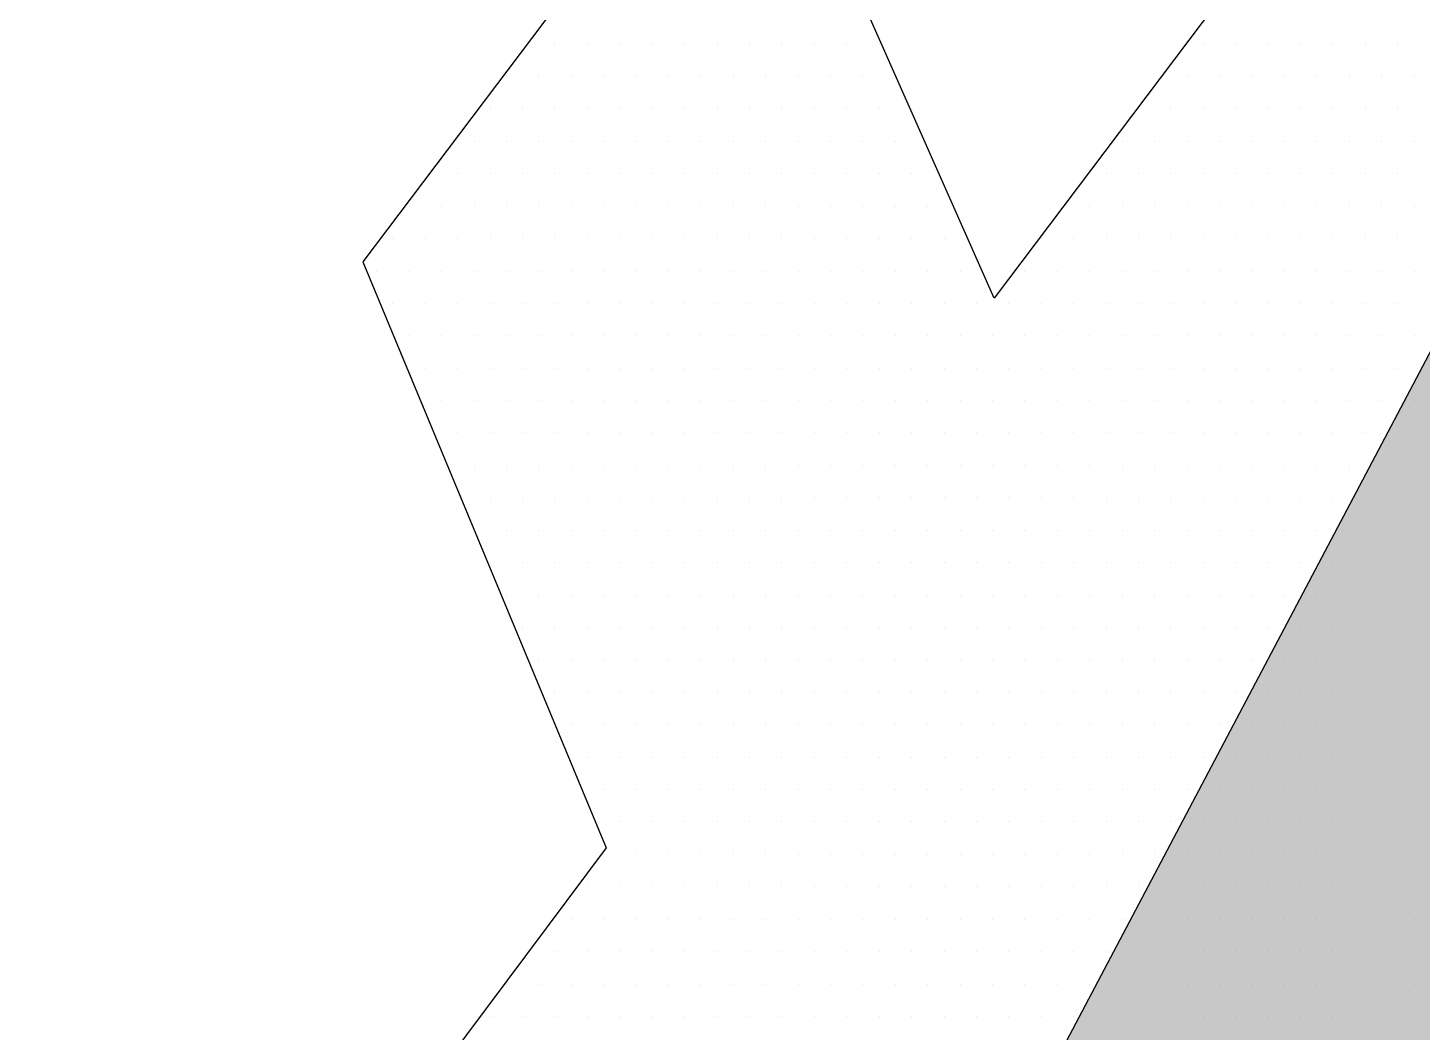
# Model space of a CAD drawing. Header units: millimetres. Extents: x -1573 to 210, y -360 to 557.
# Drawn here: x -495.469 to -493.101, y 28.296 to 30.001 of the extents above; entities that cross this region are included whole.
import ezdxf

# ---------------------------------------------------------------- set-up
doc = ezdxf.new("R2010")
doc.units = ezdxf.units.MM
doc.header["$LTSCALE"] = 2
doc.linetypes.add('CACHEX2', pattern=[0.75, 0.5, -0.25])
for name, color, linetype in [('CALQUE_7', 4, 'Continuous'), ('CARTOUCHE', 7, 'Continuous'), ('rosace', 7, 'Continuous')]:
    doc.layers.add(name, color=color, linetype=linetype)

# ---------------------------------------------------------------- blocks, each defined once
blk = doc.blocks.new('A$C715108E3')
at = {"layer": 'CALQUE_7', "color": 131}
for p, q in [((-8.035, -2.1393), (-8.035, -2.1393)), ((-7.9563, -2.1393), (-7.9563, -2.1393)), ((-7.8642, -2.1393), (-7.8642, -2.1393)), ((-7.7724, -2.1393), (-7.7724, -2.1393)), ((-7.6809, -2.1393), (-7.6809, -2.1393)), ((-7.5891, -2.1393), (-7.5891, -2.1393)), ((-7.4973, -2.1393), (-7.4973, -2.1393)), ((-7.4058, -2.1393), (-7.4058, -2.1393)), ((-7.314, -2.1393), (-7.314, -2.1393)), ((-7.2222, -2.1393), (-7.2222, -2.1393)), ((-7.1307, -2.1393), (-7.1307, -2.1393)), ((-7.0389, -2.1393), (-7.0389, -2.1393)), ((-6.1708, -2.1393), (-6.1708, -2.1393)), ((-6.1213, -2.1393), (-6.1213, -2.1393)), ((-6.0296, -2.1393), (-6.0296, -2.1393)), ((-5.9376, -2.1393), (-5.9376, -2.1393)), ((-5.8464, -2.1393), (-5.8464, -2.1393)), ((-5.7543, -2.1393), (-5.7543, -2.1393)), ((-5.6625, -2.1393), (-5.6625, -2.1393)), ((-5.571, -2.1393), (-5.571, -2.1393)), ((-8.1041, -2.2308), (-8.1041, -2.2308)), ((-8.0938, -2.2308), (-8.0938, -2.2308)), ((-8.0018, -2.2308), (-8.0018, -2.2308)), ((-7.91, -2.2308), (-7.91, -2.2308)), ((-7.8185, -2.2308), (-7.8185, -2.2308)), ((-7.7267, -2.2308), (-7.7267, -2.2308)), ((-7.635, -2.2308), (-7.635, -2.2308)), ((-7.5434, -2.2308), (-7.5434, -2.2308)), ((-7.4515, -2.2308), (-7.4515, -2.2308)), ((-7.3597, -2.2308), (-7.3597, -2.2308)), ((-7.2683, -2.2308), (-7.2683, -2.2308)), ((-7.1764, -2.2308), (-7.1764, -2.2308)), ((-7.0846, -2.2308), (-7.0846, -2.2308)), ((-6.9928, -2.2308), (-6.9928, -2.2308)), ((-6.2401, -2.2308), (-6.2401, -2.2308)), ((-6.1672, -2.2308), (-6.1672, -2.2308)), ((-6.0757, -2.2308), (-6.0757, -2.2308)), ((-5.9841, -2.2308), (-5.9841, -2.2308)), ((-5.8921, -2.2308), (-5.8921, -2.2308)), ((-5.8001, -2.2308), (-5.8001, -2.2308)), ((-5.7088, -2.2308), (-5.7088, -2.2308)), ((-5.6168, -2.2308), (-5.6168, -2.2308)), ((-5.5249, -2.2308), (-5.5249, -2.2308)), ((-8.1737, -2.3232), (-8.1737, -2.3232)), ((-8.1395, -2.3232), (-8.1395, -2.3232)), ((-8.0475, -2.3232), (-8.0475, -2.3232)), ((-7.9563, -2.3232), (-7.9563, -2.3232)), ((-7.8642, -2.3232), (-7.8642, -2.3232)), ((-7.7724, -2.3232), (-7.7724, -2.3232)), ((-7.6809, -2.3232), (-7.6809, -2.3232)), ((-7.5891, -2.3232), (-7.5891, -2.3232)), ((-7.4973, -2.3232), (-7.4973, -2.3232)), ((-7.4058, -2.3232), (-7.4058, -2.3232)), ((-7.314, -2.3232), (-7.314, -2.3232)), ((-7.2222, -2.3232), (-7.2222, -2.3232)), ((-7.1307, -2.3232), (-7.1307, -2.3232)), ((-7.0389, -2.3232), (-7.0389, -2.3232)), ((-6.3096, -2.3232), (-6.3096, -2.3232)), ((-6.305, -2.3232), (-6.305, -2.3232)), ((-6.2133, -2.3232), (-6.2133, -2.3232)), ((-6.1213, -2.3232), (-6.1213, -2.3232)), ((-6.0296, -2.3232), (-6.0296, -2.3232)), ((-5.9376, -2.3232), (-5.9376, -2.3232)), ((-5.8464, -2.3232), (-5.8464, -2.3232)), ((-5.7543, -2.3232), (-5.7543, -2.3232)), ((-5.6625, -2.3232), (-5.6625, -2.3232)), ((-5.571, -2.3232), (-5.571, -2.3232)), ((-8.2428, -2.4144), (-8.2428, -2.4144)), ((-8.1851, -2.4144), (-8.1851, -2.4144)), ((-8.0938, -2.4144), (-8.0938, -2.4144)), ((-8.0018, -2.4144), (-8.0018, -2.4144)), ((-7.91, -2.4144), (-7.91, -2.4144)), ((-7.8185, -2.4144), (-7.8185, -2.4144)), ((-7.7267, -2.4144), (-7.7267, -2.4144)), ((-7.635, -2.4144), (-7.635, -2.4144)), ((-7.5434, -2.4144), (-7.5434, -2.4144)), ((-7.4515, -2.4144), (-7.4515, -2.4144)), ((-7.3597, -2.4144), (-7.3597, -2.4144)), ((-7.2683, -2.4144), (-7.2683, -2.4144)), ((-7.1764, -2.4144), (-7.1764, -2.4144)), ((-7.0846, -2.4144), (-7.0846, -2.4144)), ((-6.9928, -2.4144), (-6.9928, -2.4144)), ((-6.3788, -2.4144), (-6.3788, -2.4144)), ((-6.3509, -2.4144), (-6.3509, -2.4144)), ((-6.2589, -2.4144), (-6.2589, -2.4144)), ((-6.1672, -2.4144), (-6.1672, -2.4144)), ((-6.0757, -2.4144), (-6.0757, -2.4144)), ((-5.9841, -2.4144), (-5.9841, -2.4144)), ((-5.8921, -2.4144), (-5.8921, -2.4144)), ((-5.8001, -2.4144), (-5.8001, -2.4144)), ((-5.7088, -2.4144), (-5.7088, -2.4144)), ((-5.6168, -2.4144), (-5.6168, -2.4144)), ((-5.5249, -2.4144), (-5.5249, -2.4144)), ((-8.3118, -2.507), (-8.3118, -2.507)), ((-8.2316, -2.507), (-8.2316, -2.507)), ((-8.1395, -2.507), (-8.1395, -2.507)), ((-8.0475, -2.507), (-8.0475, -2.507)), ((-7.9563, -2.507), (-7.9563, -2.507)), ((-7.8642, -2.507), (-7.8642, -2.507)), ((-7.7724, -2.507), (-7.7724, -2.507)), ((-7.6809, -2.507), (-7.6809, -2.507)), ((-7.5891, -2.507), (-7.5891, -2.507)), ((-7.4973, -2.507), (-7.4973, -2.507)), ((-7.4058, -2.507), (-7.4058, -2.507)), ((-7.314, -2.507), (-7.314, -2.507)), ((-7.2222, -2.507), (-7.2222, -2.507)), ((-7.1307, -2.507), (-7.1307, -2.507)), ((-7.0389, -2.507), (-7.0389, -2.507)), ((-6.947, -2.507), (-6.947, -2.507)), ((-6.4485, -2.507), (-6.4485, -2.507)), ((-6.3966, -2.507), (-6.3966, -2.507)), ((-6.305, -2.507), (-6.305, -2.507)), ((-6.2133, -2.507), (-6.2133, -2.507)), ((-6.1213, -2.507), (-6.1213, -2.507)), ((-6.0296, -2.507), (-6.0296, -2.507)), ((-5.9376, -2.507), (-5.9376, -2.507)), ((-5.8464, -2.507), (-5.8464, -2.507)), ((-5.7543, -2.507), (-5.7543, -2.507)), ((-5.6625, -2.507), (-5.6625, -2.507)), ((-5.571, -2.507), (-5.571, -2.507)), ((-8.3815, -2.5983), (-8.3815, -2.5983)), ((-8.3691, -2.5983), (-8.3691, -2.5983)), ((-8.2771, -2.5983), (-8.2771, -2.5983)), ((-8.1851, -2.5983), (-8.1851, -2.5983)), ((-8.0938, -2.5983), (-8.0938, -2.5983)), ((-8.0018, -2.5983), (-8.0018, -2.5983)), ((-7.91, -2.5983), (-7.91, -2.5983)), ((-7.8185, -2.5983), (-7.8185, -2.5983)), ((-7.7267, -2.5983), (-7.7267, -2.5983)), ((-7.635, -2.5983), (-7.635, -2.5983)), ((-7.5434, -2.5983), (-7.5434, -2.5983)), ((-7.4515, -2.5983), (-7.4515, -2.5983)), ((-7.3597, -2.5983), (-7.3597, -2.5983)), ((-7.2683, -2.5983), (-7.2683, -2.5983)), ((-7.1764, -2.5983), (-7.1764, -2.5983)), ((-7.0846, -2.5983), (-7.0846, -2.5983)), ((-6.9928, -2.5983), (-6.9928, -2.5983)), ((-6.9013, -2.5983), (-6.9013, -2.5983)), ((-6.5173, -2.5983), (-6.5173, -2.5983)), ((-6.4421, -2.5983), (-6.4421, -2.5983)), ((-6.3509, -2.5983), (-6.3509, -2.5983)), ((-6.2589, -2.5983), (-6.2589, -2.5983)), ((-6.1672, -2.5983), (-6.1672, -2.5983)), ((-6.0757, -2.5983), (-6.0757, -2.5983)), ((-5.9841, -2.5983), (-5.9841, -2.5983)), ((-5.8921, -2.5983), (-5.8921, -2.5983)), ((-5.8001, -2.5983), (-5.8001, -2.5983)), ((-5.7088, -2.5983), (-5.7088, -2.5983)), ((-5.6168, -2.5983), (-5.6168, -2.5983)), ((-5.5249, -2.5983), (-5.5249, -2.5983)), ((-8.4506, -2.6898), (-8.4506, -2.6898)), ((-8.4149, -2.6898), (-8.4149, -2.6898)), ((-8.3228, -2.6898), (-8.3228, -2.6898)), ((-8.2316, -2.6898), (-8.2316, -2.6898)), ((-8.1395, -2.6898), (-8.1395, -2.6898)), ((-8.0475, -2.6898), (-8.0475, -2.6898)), ((-7.9563, -2.6898), (-7.9563, -2.6898)), ((-7.8642, -2.6898), (-7.8642, -2.6898)), ((-7.7724, -2.6898), (-7.7724, -2.6898)), ((-7.6809, -2.6898), (-7.6809, -2.6898)), ((-7.5891, -2.6898), (-7.5891, -2.6898)), ((-7.4973, -2.6898), (-7.4973, -2.6898)), ((-7.4058, -2.6898), (-7.4058, -2.6898)), ((-7.314, -2.6898), (-7.314, -2.6898)), ((-7.2222, -2.6898), (-7.2222, -2.6898)), ((-7.1307, -2.6898), (-7.1307, -2.6898)), ((-7.0389, -2.6898), (-7.0389, -2.6898)), ((-6.947, -2.6898), (-6.947, -2.6898)), ((-6.855, -2.6898), (-6.855, -2.6898)), ((-6.5864, -2.6898), (-6.5864, -2.6898)), ((-6.5799, -2.6898), (-6.5799, -2.6898)), ((-6.4886, -2.6898), (-6.4886, -2.6898)), ((-6.3966, -2.6898), (-6.3966, -2.6898)), ((-6.305, -2.6898), (-6.305, -2.6898)), ((-6.2133, -2.6898), (-6.2133, -2.6898)), ((-6.1213, -2.6898), (-6.1213, -2.6898)), ((-6.0296, -2.6898), (-6.0296, -2.6898)), ((-5.9376, -2.6898), (-5.9376, -2.6898)), ((-5.8464, -2.6898), (-5.8464, -2.6898)), ((-5.7543, -2.6898), (-5.7543, -2.6898)), ((-5.6625, -2.6898), (-5.6625, -2.6898)), ((-5.571, -2.6898), (-5.571, -2.6898)), ((-8.4898, -2.782), (-8.4898, -2.782)), ((-8.461, -2.782), (-8.461, -2.782)), ((-8.3691, -2.782), (-8.3691, -2.782)), ((-8.2771, -2.782), (-8.2771, -2.782)), ((-8.1851, -2.782), (-8.1851, -2.782)), ((-8.0938, -2.782), (-8.0938, -2.782)), ((-8.0018, -2.782), (-8.0018, -2.782)), ((-7.91, -2.782), (-7.91, -2.782)), ((-7.8185, -2.782), (-7.8185, -2.782)), ((-7.7267, -2.782), (-7.7267, -2.782)), ((-7.635, -2.782), (-7.635, -2.782)), ((-7.5434, -2.782), (-7.5434, -2.782)), ((-7.4515, -2.782), (-7.4515, -2.782)), ((-7.3597, -2.782), (-7.3597, -2.782)), ((-7.2683, -2.782), (-7.2683, -2.782)), ((-7.1764, -2.782), (-7.1764, -2.782)), ((-7.0846, -2.782), (-7.0846, -2.782)), ((-6.9928, -2.782), (-6.9928, -2.782)), ((-6.9013, -2.782), (-6.9013, -2.782)), ((-6.8095, -2.782), (-6.8095, -2.782)), ((-6.6562, -2.782), (-6.6562, -2.782)), ((-6.6262, -2.782), (-6.6262, -2.782)), ((-6.5342, -2.782), (-6.5342, -2.782)), ((-6.4421, -2.782), (-6.4421, -2.782)), ((-6.3509, -2.782), (-6.3509, -2.782)), ((-6.2589, -2.782), (-6.2589, -2.782)), ((-6.1672, -2.782), (-6.1672, -2.782)), ((-6.0757, -2.782), (-6.0757, -2.782)), ((-5.9841, -2.782), (-5.9841, -2.782)), ((-5.8921, -2.782), (-5.8921, -2.782)), ((-5.8001, -2.782), (-5.8001, -2.782)), ((-5.7088, -2.782), (-5.7088, -2.782)), ((-5.6168, -2.782), (-5.6168, -2.782)), ((-5.5249, -2.782), (-5.5249, -2.782)), ((-8.4518, -2.8734), (-8.4518, -2.8734)), ((-8.4149, -2.8734), (-8.4149, -2.8734)), ((-8.3228, -2.8734), (-8.3228, -2.8734)), ((-8.2316, -2.8734), (-8.2316, -2.8734)), ((-8.1395, -2.8734), (-8.1395, -2.8734)), ((-8.0475, -2.8734), (-8.0475, -2.8734)), ((-7.9563, -2.8734), (-7.9563, -2.8734)), ((-7.8642, -2.8734), (-7.8642, -2.8734)), ((-7.7724, -2.8734), (-7.7724, -2.8734)), ((-7.6809, -2.8734), (-7.6809, -2.8734)), ((-7.5891, -2.8734), (-7.5891, -2.8734)), ((-7.4973, -2.8734), (-7.4973, -2.8734)), ((-7.4058, -2.8734), (-7.4058, -2.8734)), ((-7.314, -2.8734), (-7.314, -2.8734)), ((-7.2222, -2.8734), (-7.2222, -2.8734)), ((-7.1307, -2.8734), (-7.1307, -2.8734)), ((-7.0389, -2.8734), (-7.0389, -2.8734)), ((-6.947, -2.8734), (-6.947, -2.8734)), ((-6.855, -2.8734), (-6.855, -2.8734)), ((-6.7637, -2.8734), (-6.7637, -2.8734)), ((-6.6719, -2.8734), (-6.6719, -2.8734)), ((-6.5799, -2.8734), (-6.5799, -2.8734)), ((-6.4886, -2.8734), (-6.4886, -2.8734)), ((-6.3966, -2.8734), (-6.3966, -2.8734)), ((-6.305, -2.8734), (-6.305, -2.8734)), ((-6.2133, -2.8734), (-6.2133, -2.8734)), ((-6.1213, -2.8734), (-6.1213, -2.8734)), ((-6.0296, -2.8734), (-6.0296, -2.8734)), ((-5.9376, -2.8734), (-5.9376, -2.8734)), ((-5.8464, -2.8734), (-5.8464, -2.8734)), ((-5.7543, -2.8734), (-5.7543, -2.8734)), ((-5.6625, -2.8734), (-5.6625, -2.8734)), ((-5.571, -2.8734), (-5.571, -2.8734)), ((-8.4135, -2.9649), (-8.4135, -2.9649)), ((-8.3691, -2.9649), (-8.3691, -2.9649)), ((-8.2771, -2.9649), (-8.2771, -2.9649)), ((-8.1851, -2.9649), (-8.1851, -2.9649)), ((-8.0938, -2.9649), (-8.0938, -2.9649)), ((-8.0018, -2.9649), (-8.0018, -2.9649)), ((-7.91, -2.9649), (-7.91, -2.9649)), ((-7.8185, -2.9649), (-7.8185, -2.9649)), ((-7.7267, -2.9649), (-7.7267, -2.9649)), ((-7.635, -2.9649), (-7.635, -2.9649)), ((-7.5434, -2.9649), (-7.5434, -2.9649)), ((-7.4515, -2.9649), (-7.4515, -2.9649)), ((-7.3597, -2.9649), (-7.3597, -2.9649)), ((-7.2683, -2.9649), (-7.2683, -2.9649)), ((-7.1764, -2.9649), (-7.1764, -2.9649)), ((-7.0846, -2.9649), (-7.0846, -2.9649)), ((-6.9928, -2.9649), (-6.9928, -2.9649)), ((-6.9013, -2.9649), (-6.9013, -2.9649)), ((-6.8095, -2.9649), (-6.8095, -2.9649)), ((-6.7175, -2.9649), (-6.7175, -2.9649)), ((-6.6262, -2.9649), (-6.6262, -2.9649)), ((-6.5342, -2.9649), (-6.5342, -2.9649)), ((-6.4421, -2.9649), (-6.4421, -2.9649)), ((-6.3509, -2.9649), (-6.3509, -2.9649)), ((-6.2589, -2.9649), (-6.2589, -2.9649)), ((-6.1672, -2.9649), (-6.1672, -2.9649)), ((-6.0757, -2.9649), (-6.0757, -2.9649)), ((-5.9841, -2.9649), (-5.9841, -2.9649)), ((-5.8921, -2.9649), (-5.8921, -2.9649)), ((-5.8001, -2.9649), (-5.8001, -2.9649)), ((-5.7088, -2.9649), (-5.7088, -2.9649)), ((-5.6168, -2.9649), (-5.6168, -2.9649)), ((-5.5249, -2.9649), (-5.5249, -2.9649)), ((-8.3755, -3.0571), (-8.3755, -3.0571)), ((-8.3228, -3.0571), (-8.3228, -3.0571)), ((-8.2316, -3.0571), (-8.2316, -3.0571)), ((-8.1395, -3.0571), (-8.1395, -3.0571)), ((-8.0475, -3.0571), (-8.0475, -3.0571)), ((-7.9563, -3.0571), (-7.9563, -3.0571)), ((-7.8642, -3.0571), (-7.8642, -3.0571)), ((-7.7724, -3.0571), (-7.7724, -3.0571)), ((-7.6809, -3.0571), (-7.6809, -3.0571)), ((-7.5891, -3.0571), (-7.5891, -3.0571)), ((-7.4973, -3.0571), (-7.4973, -3.0571)), ((-7.4058, -3.0571), (-7.4058, -3.0571)), ((-7.314, -3.0571), (-7.314, -3.0571)), ((-7.2222, -3.0571), (-7.2222, -3.0571)), ((-7.1307, -3.0571), (-7.1307, -3.0571)), ((-7.0389, -3.0571), (-7.0389, -3.0571)), ((-6.947, -3.0571), (-6.947, -3.0571)), ((-6.855, -3.0571), (-6.855, -3.0571)), ((-6.7637, -3.0571), (-6.7637, -3.0571)), ((-6.6719, -3.0571), (-6.6719, -3.0571)), ((-6.5799, -3.0571), (-6.5799, -3.0571)), ((-6.4886, -3.0571), (-6.4886, -3.0571)), ((-6.3966, -3.0571), (-6.3966, -3.0571)), ((-6.305, -3.0571), (-6.305, -3.0571)), ((-6.2133, -3.0571), (-6.2133, -3.0571)), ((-6.1213, -3.0571), (-6.1213, -3.0571)), ((-6.0296, -3.0571), (-6.0296, -3.0571)), ((-5.9376, -3.0571), (-5.9376, -3.0571)), ((-5.8464, -3.0571), (-5.8464, -3.0571)), ((-5.7543, -3.0571), (-5.7543, -3.0571)), ((-5.6625, -3.0571), (-5.6625, -3.0571)), ((-5.571, -3.0571), (-5.571, -3.0571)), ((-8.3369, -3.1485), (-8.3369, -3.1485)), ((-8.2771, -3.1485), (-8.2771, -3.1485)), ((-8.1851, -3.1485), (-8.1851, -3.1485)), ((-8.0938, -3.1485), (-8.0938, -3.1485)), ((-8.0018, -3.1485), (-8.0018, -3.1485)), ((-7.91, -3.1485), (-7.91, -3.1485)), ((-7.8185, -3.1485), (-7.8185, -3.1485)), ((-7.7267, -3.1485), (-7.7267, -3.1485)), ((-7.635, -3.1485), (-7.635, -3.1485)), ((-7.5434, -3.1485), (-7.5434, -3.1485)), ((-7.4515, -3.1485), (-7.4515, -3.1485)), ((-7.3597, -3.1485), (-7.3597, -3.1485)), ((-7.2683, -3.1485), (-7.2683, -3.1485)), ((-7.1764, -3.1485), (-7.1764, -3.1485)), ((-7.0846, -3.1485), (-7.0846, -3.1485)), ((-6.9928, -3.1485), (-6.9928, -3.1485)), ((-6.9013, -3.1485), (-6.9013, -3.1485)), ((-6.8095, -3.1485), (-6.8095, -3.1485)), ((-6.7175, -3.1485), (-6.7175, -3.1485)), ((-6.6262, -3.1485), (-6.6262, -3.1485)), ((-6.5342, -3.1485), (-6.5342, -3.1485)), ((-6.4421, -3.1485), (-6.4421, -3.1485)), ((-6.3509, -3.1485), (-6.3509, -3.1485)), ((-6.2589, -3.1485), (-6.2589, -3.1485)), ((-6.1672, -3.1485), (-6.1672, -3.1485)), ((-6.0757, -3.1485), (-6.0757, -3.1485)), ((-5.9841, -3.1485), (-5.9841, -3.1485)), ((-5.8921, -3.1485), (-5.8921, -3.1485)), ((-5.8001, -3.1485), (-5.8001, -3.1485)), ((-5.7088, -3.1485), (-5.7088, -3.1485)), ((-5.6168, -3.1485), (-5.6168, -3.1485)), ((-5.5249, -3.1485), (-5.5249, -3.1485)), ((-8.2988, -3.24), (-8.2988, -3.24)), ((-8.2316, -3.24), (-8.2316, -3.24)), ((-8.1395, -3.24), (-8.1395, -3.24)), ((-8.0475, -3.24), (-8.0475, -3.24)), ((-7.9563, -3.24), (-7.9563, -3.24)), ((-7.8642, -3.24), (-7.8642, -3.24)), ((-7.7724, -3.24), (-7.7724, -3.24)), ((-7.6809, -3.24), (-7.6809, -3.24)), ((-7.5891, -3.24), (-7.5891, -3.24)), ((-7.4973, -3.24), (-7.4973, -3.24)), ((-7.4058, -3.24), (-7.4058, -3.24)), ((-7.314, -3.24), (-7.314, -3.24)), ((-7.2222, -3.24), (-7.2222, -3.24)), ((-7.1307, -3.24), (-7.1307, -3.24)), ((-7.0389, -3.24), (-7.0389, -3.24)), ((-6.947, -3.24), (-6.947, -3.24)), ((-6.855, -3.24), (-6.855, -3.24)), ((-6.7637, -3.24), (-6.7637, -3.24)), ((-6.6719, -3.24), (-6.6719, -3.24)), ((-6.5799, -3.24), (-6.5799, -3.24)), ((-6.4886, -3.24), (-6.4886, -3.24)), ((-6.3966, -3.24), (-6.3966, -3.24)), ((-6.305, -3.24), (-6.305, -3.24)), ((-6.2133, -3.24), (-6.2133, -3.24)), ((-6.1213, -3.24), (-6.1213, -3.24)), ((-6.0296, -3.24), (-6.0296, -3.24)), ((-5.9376, -3.24), (-5.9376, -3.24)), ((-5.8464, -3.24), (-5.8464, -3.24)), ((-5.7543, -3.24), (-5.7543, -3.24)), ((-5.6625, -3.24), (-5.6625, -3.24)), ((-5.571, -3.24), (-5.571, -3.24)), ((-8.2608, -3.3324), (-8.2608, -3.3324)), ((-8.1851, -3.3324), (-8.1851, -3.3324)), ((-8.0938, -3.3324), (-8.0938, -3.3324)), ((-8.0018, -3.3324), (-8.0018, -3.3324)), ((-7.91, -3.3324), (-7.91, -3.3324)), ((-7.8185, -3.3324), (-7.8185, -3.3324)), ((-7.7267, -3.3324), (-7.7267, -3.3324)), ((-7.635, -3.3324), (-7.635, -3.3324)), ((-7.5434, -3.3324), (-7.5434, -3.3324)), ((-7.4515, -3.3324), (-7.4515, -3.3324)), ((-7.3597, -3.3324), (-7.3597, -3.3324)), ((-7.2683, -3.3324), (-7.2683, -3.3324)), ((-7.1764, -3.3324), (-7.1764, -3.3324)), ((-7.0846, -3.3324), (-7.0846, -3.3324)), ((-6.9928, -3.3324), (-6.9928, -3.3324)), ((-6.9013, -3.3324), (-6.9013, -3.3324)), ((-6.8095, -3.3324), (-6.8095, -3.3324)), ((-6.7175, -3.3324), (-6.7175, -3.3324)), ((-6.6262, -3.3324), (-6.6262, -3.3324)), ((-6.5342, -3.3324), (-6.5342, -3.3324)), ((-6.4421, -3.3324), (-6.4421, -3.3324)), ((-6.3509, -3.3324), (-6.3509, -3.3324)), ((-6.2589, -3.3324), (-6.2589, -3.3324)), ((-6.1672, -3.3324), (-6.1672, -3.3324)), ((-6.0757, -3.3324), (-6.0757, -3.3324)), ((-5.9841, -3.3324), (-5.9841, -3.3324)), ((-5.8921, -3.3324), (-5.8921, -3.3324)), ((-5.8001, -3.3324), (-5.8001, -3.3324)), ((-5.7088, -3.3324), (-5.7088, -3.3324)), ((-5.6168, -3.3324), (-5.6168, -3.3324)), ((-5.5249, -3.3324), (-5.5249, -3.3324)), ((-8.2229, -3.4237), (-8.2229, -3.4237)), ((-8.1395, -3.4237), (-8.1395, -3.4237)), ((-8.0475, -3.4237), (-8.0475, -3.4237)), ((-7.9563, -3.4237), (-7.9563, -3.4237)), ((-7.8642, -3.4237), (-7.8642, -3.4237)), ((-7.7724, -3.4237), (-7.7724, -3.4237)), ((-7.6809, -3.4237), (-7.6809, -3.4237)), ((-7.5891, -3.4237), (-7.5891, -3.4237)), ((-7.4973, -3.4237), (-7.4973, -3.4237)), ((-7.4058, -3.4237), (-7.4058, -3.4237)), ((-7.314, -3.4237), (-7.314, -3.4237)), ((-7.2222, -3.4237), (-7.2222, -3.4237)), ((-7.1307, -3.4237), (-7.1307, -3.4237)), ((-7.0389, -3.4237), (-7.0389, -3.4237)), ((-6.947, -3.4237), (-6.947, -3.4237)), ((-6.855, -3.4237), (-6.855, -3.4237)), ((-6.7637, -3.4237), (-6.7637, -3.4237)), ((-6.6719, -3.4237), (-6.6719, -3.4237)), ((-6.5799, -3.4237), (-6.5799, -3.4237)), ((-6.4886, -3.4237), (-6.4886, -3.4237)), ((-6.3966, -3.4237), (-6.3966, -3.4237)), ((-6.305, -3.4237), (-6.305, -3.4237)), ((-6.2133, -3.4237), (-6.2133, -3.4237)), ((-6.1213, -3.4237), (-6.1213, -3.4237)), ((-6.0296, -3.4237), (-6.0296, -3.4237)), ((-5.9376, -3.4237), (-5.9376, -3.4237)), ((-5.8464, -3.4237), (-5.8464, -3.4237)), ((-5.7543, -3.4237), (-5.7543, -3.4237)), ((-5.6625, -3.4237), (-5.6625, -3.4237)), ((-5.571, -3.4237), (-5.571, -3.4237)), ((-8.1847, -3.5153), (-8.1847, -3.5153)), ((-8.0938, -3.5153), (-8.0938, -3.5153)), ((-8.0018, -3.5153), (-8.0018, -3.5153)), ((-7.91, -3.5153), (-7.91, -3.5153)), ((-7.8185, -3.5153), (-7.8185, -3.5153)), ((-7.7267, -3.5153), (-7.7267, -3.5153)), ((-7.635, -3.5153), (-7.635, -3.5153)), ((-7.5434, -3.5153), (-7.5434, -3.5153)), ((-7.4515, -3.5153), (-7.4515, -3.5153)), ((-7.3597, -3.5153), (-7.3597, -3.5153)), ((-7.2683, -3.5153), (-7.2683, -3.5153)), ((-7.1764, -3.5153), (-7.1764, -3.5153)), ((-7.0846, -3.5153), (-7.0846, -3.5153)), ((-6.9928, -3.5153), (-6.9928, -3.5153)), ((-6.9013, -3.5153), (-6.9013, -3.5153)), ((-6.8095, -3.5153), (-6.8095, -3.5153)), ((-6.7175, -3.5153), (-6.7175, -3.5153)), ((-6.6262, -3.5153), (-6.6262, -3.5153)), ((-6.5342, -3.5153), (-6.5342, -3.5153)), ((-6.4421, -3.5153), (-6.4421, -3.5153)), ((-6.3509, -3.5153), (-6.3509, -3.5153)), ((-6.2589, -3.5153), (-6.2589, -3.5153)), ((-6.1672, -3.5153), (-6.1672, -3.5153)), ((-6.0757, -3.5153), (-6.0757, -3.5153)), ((-5.9841, -3.5153), (-5.9841, -3.5153)), ((-5.8921, -3.5153), (-5.8921, -3.5153)), ((-5.8001, -3.5153), (-5.8001, -3.5153)), ((-5.7088, -3.5153), (-5.7088, -3.5153)), ((-5.6168, -3.5153), (-5.6168, -3.5153)), ((-5.5249, -3.5153), (-5.5249, -3.5153)), ((-8.1465, -3.6077), (-8.1465, -3.6077)), ((-8.1395, -3.6077), (-8.1395, -3.6077)), ((-8.0475, -3.6077), (-8.0475, -3.6077)), ((-7.9563, -3.6077), (-7.9563, -3.6077)), ((-7.8642, -3.6077), (-7.8642, -3.6077)), ((-7.7724, -3.6077), (-7.7724, -3.6077)), ((-7.6809, -3.6077), (-7.6809, -3.6077)), ((-7.5891, -3.6077), (-7.5891, -3.6077)), ((-7.4973, -3.6077), (-7.4973, -3.6077)), ((-7.4058, -3.6077), (-7.4058, -3.6077)), ((-7.314, -3.6077), (-7.314, -3.6077)), ((-7.2222, -3.6077), (-7.2222, -3.6077)), ((-7.1307, -3.6077), (-7.1307, -3.6077)), ((-7.0389, -3.6077), (-7.0389, -3.6077)), ((-6.947, -3.6077), (-6.947, -3.6077)), ((-6.855, -3.6077), (-6.855, -3.6077)), ((-6.7637, -3.6077), (-6.7637, -3.6077)), ((-6.6719, -3.6077), (-6.6719, -3.6077)), ((-6.5799, -3.6077), (-6.5799, -3.6077)), ((-6.4886, -3.6077), (-6.4886, -3.6077)), ((-6.3966, -3.6077), (-6.3966, -3.6077)), ((-6.305, -3.6077), (-6.305, -3.6077)), ((-6.2133, -3.6077), (-6.2133, -3.6077)), ((-6.1213, -3.6077), (-6.1213, -3.6077)), ((-6.0296, -3.6077), (-6.0296, -3.6077)), ((-5.9376, -3.6077), (-5.9376, -3.6077)), ((-5.8464, -3.6077), (-5.8464, -3.6077)), ((-5.7543, -3.6077), (-5.7543, -3.6077)), ((-5.6625, -3.6077), (-5.6625, -3.6077)), ((-5.571, -3.6077), (-5.571, -3.6077)), ((-8.1084, -3.699), (-8.1084, -3.699)), ((-8.0938, -3.699), (-8.0938, -3.699)), ((-8.0018, -3.699), (-8.0018, -3.699)), ((-7.91, -3.699), (-7.91, -3.699)), ((-7.8185, -3.699), (-7.8185, -3.699)), ((-7.7267, -3.699), (-7.7267, -3.699)), ((-7.635, -3.699), (-7.635, -3.699)), ((-7.5434, -3.699), (-7.5434, -3.699)), ((-7.4515, -3.699), (-7.4515, -3.699)), ((-7.3597, -3.699), (-7.3597, -3.699)), ((-7.2683, -3.699), (-7.2683, -3.699)), ((-7.1764, -3.699), (-7.1764, -3.699)), ((-7.0846, -3.699), (-7.0846, -3.699)), ((-6.9928, -3.699), (-6.9928, -3.699)), ((-6.9013, -3.699), (-6.9013, -3.699)), ((-6.8095, -3.699), (-6.8095, -3.699)), ((-6.7175, -3.699), (-6.7175, -3.699)), ((-6.6262, -3.699), (-6.6262, -3.699)), ((-6.5342, -3.699), (-6.5342, -3.699)), ((-6.4421, -3.699), (-6.4421, -3.699)), ((-6.3509, -3.699), (-6.3509, -3.699)), ((-6.2589, -3.699), (-6.2589, -3.699)), ((-6.1672, -3.699), (-6.1672, -3.699)), ((-6.0757, -3.699), (-6.0757, -3.699)), ((-5.9841, -3.699), (-5.9841, -3.699)), ((-5.8921, -3.699), (-5.8921, -3.699)), ((-5.8001, -3.699), (-5.8001, -3.699)), ((-5.7088, -3.699), (-5.7088, -3.699)), ((-5.6168, -3.699), (-5.6168, -3.699)), ((-5.5249, -3.699), (-5.5249, -3.699)), ((-8.0704, -3.7904), (-8.0704, -3.7904)), ((-8.0475, -3.7904), (-8.0475, -3.7904)), ((-7.9563, -3.7904), (-7.9563, -3.7904)), ((-7.8642, -3.7904), (-7.8642, -3.7904)), ((-7.7724, -3.7904), (-7.7724, -3.7904)), ((-7.6809, -3.7904), (-7.6809, -3.7904)), ((-7.5891, -3.7904), (-7.5891, -3.7904)), ((-7.4973, -3.7904), (-7.4973, -3.7904)), ((-7.4058, -3.7904), (-7.4058, -3.7904)), ((-7.314, -3.7904), (-7.314, -3.7904)), ((-7.2222, -3.7904), (-7.2222, -3.7904)), ((-7.1307, -3.7904), (-7.1307, -3.7904)), ((-7.0389, -3.7904), (-7.0389, -3.7904)), ((-6.947, -3.7904), (-6.947, -3.7904)), ((-6.855, -3.7904), (-6.855, -3.7904)), ((-6.7637, -3.7904), (-6.7637, -3.7904)), ((-6.6719, -3.7904), (-6.6719, -3.7904)), ((-6.5799, -3.7904), (-6.5799, -3.7904)), ((-6.4886, -3.7904), (-6.4886, -3.7904)), ((-6.3966, -3.7904), (-6.3966, -3.7904)), ((-6.305, -3.7904), (-6.305, -3.7904)), ((-6.2133, -3.7904), (-6.2133, -3.7904)), ((-6.1213, -3.7904), (-6.1213, -3.7904)), ((-6.0296, -3.7904), (-6.0296, -3.7904)), ((-5.9376, -3.7904), (-5.9376, -3.7904)), ((-5.8464, -3.7904), (-5.8464, -3.7904)), ((-5.7543, -3.7904), (-5.7543, -3.7904)), ((-5.6625, -3.7904), (-5.6625, -3.7904)), ((-5.571, -3.7904), (-5.571, -3.7904)), ((-8.0325, -3.8826), (-8.0325, -3.8826)), ((-8.0018, -3.8826), (-8.0018, -3.8826)), ((-7.91, -3.8826), (-7.91, -3.8826)), ((-7.8185, -3.8826), (-7.8185, -3.8826)), ((-7.7267, -3.8826), (-7.7267, -3.8826)), ((-7.635, -3.8826), (-7.635, -3.8826)), ((-7.5434, -3.8826), (-7.5434, -3.8826)), ((-7.4515, -3.8826), (-7.4515, -3.8826)), ((-7.3597, -3.8826), (-7.3597, -3.8826)), ((-7.2683, -3.8826), (-7.2683, -3.8826)), ((-7.1764, -3.8826), (-7.1764, -3.8826)), ((-7.0846, -3.8826), (-7.0846, -3.8826)), ((-6.9928, -3.8826), (-6.9928, -3.8826)), ((-6.9013, -3.8826), (-6.9013, -3.8826)), ((-6.8095, -3.8826), (-6.8095, -3.8826)), ((-6.7175, -3.8826), (-6.7175, -3.8826)), ((-6.6262, -3.8826), (-6.6262, -3.8826)), ((-6.5342, -3.8826), (-6.5342, -3.8826)), ((-6.4421, -3.8826), (-6.4421, -3.8826)), ((-6.3509, -3.8826), (-6.3509, -3.8826)), ((-6.2589, -3.8826), (-6.2589, -3.8826)), ((-6.1672, -3.8826), (-6.1672, -3.8826)), ((-6.0757, -3.8826), (-6.0757, -3.8826)), ((-5.9841, -3.8826), (-5.9841, -3.8826)), ((-5.8921, -3.8826), (-5.8921, -3.8826)), ((-5.8001, -3.8826), (-5.8001, -3.8826)), ((-5.7088, -3.8826), (-5.7088, -3.8826)), ((-5.6168, -3.8826), (-5.6168, -3.8826)), ((-5.5249, -3.8826), (-5.5249, -3.8826)), ((-7.9943, -3.9741), (-7.9943, -3.9741)), ((-7.9563, -3.9741), (-7.9563, -3.9741)), ((-7.8642, -3.9741), (-7.8642, -3.9741)), ((-7.7724, -3.9741), (-7.7724, -3.9741)), ((-7.6809, -3.9741), (-7.6809, -3.9741)), ((-7.5891, -3.9741), (-7.5891, -3.9741)), ((-7.4973, -3.9741), (-7.4973, -3.9741)), ((-7.4058, -3.9741), (-7.4058, -3.9741)), ((-7.314, -3.9741), (-7.314, -3.9741)), ((-7.2222, -3.9741), (-7.2222, -3.9741)), ((-7.1307, -3.9741), (-7.1307, -3.9741)), ((-7.0389, -3.9741), (-7.0389, -3.9741)), ((-6.947, -3.9741), (-6.947, -3.9741)), ((-6.855, -3.9741), (-6.855, -3.9741)), ((-6.7637, -3.9741), (-6.7637, -3.9741)), ((-6.6719, -3.9741), (-6.6719, -3.9741)), ((-6.5799, -3.9741), (-6.5799, -3.9741)), ((-6.4886, -3.9741), (-6.4886, -3.9741)), ((-6.3966, -3.9741), (-6.3966, -3.9741)), ((-6.305, -3.9741), (-6.305, -3.9741)), ((-6.2133, -3.9741), (-6.2133, -3.9741)), ((-6.1213, -3.9741), (-6.1213, -3.9741)), ((-6.0296, -3.9741), (-6.0296, -3.9741)), ((-5.9376, -3.9741), (-5.9376, -3.9741)), ((-5.8464, -3.9741), (-5.8464, -3.9741)), ((-5.7543, -3.9741), (-5.7543, -3.9741)), ((-5.6625, -3.9741), (-5.6625, -3.9741)), ((-5.571, -3.9741), (-5.571, -3.9741)), ((-7.9559, -4.0654), (-7.9559, -4.0654)), ((-7.91, -4.0654), (-7.91, -4.0654)), ((-7.8185, -4.0654), (-7.8185, -4.0654)), ((-7.7267, -4.0654), (-7.7267, -4.0654)), ((-7.635, -4.0654), (-7.635, -4.0654)), ((-7.5434, -4.0654), (-7.5434, -4.0654)), ((-7.4515, -4.0654), (-7.4515, -4.0654)), ((-7.3597, -4.0654), (-7.3597, -4.0654)), ((-7.2683, -4.0654), (-7.2683, -4.0654)), ((-7.1764, -4.0654), (-7.1764, -4.0654)), ((-7.0846, -4.0654), (-7.0846, -4.0654)), ((-6.9928, -4.0654), (-6.9928, -4.0654)), ((-6.9013, -4.0654), (-6.9013, -4.0654)), ((-6.8095, -4.0654), (-6.8095, -4.0654)), ((-6.7175, -4.0654), (-6.7175, -4.0654)), ((-6.6262, -4.0654), (-6.6262, -4.0654)), ((-6.5342, -4.0654), (-6.5342, -4.0654)), ((-6.4421, -4.0654), (-6.4421, -4.0654)), ((-6.3509, -4.0654), (-6.3509, -4.0654)), ((-6.2589, -4.0654), (-6.2589, -4.0654)), ((-6.1672, -4.0654), (-6.1672, -4.0654)), ((-6.0757, -4.0654), (-6.0757, -4.0654)), ((-5.9841, -4.0654), (-5.9841, -4.0654)), ((-5.8921, -4.0654), (-5.8921, -4.0654)), ((-5.8001, -4.0654), (-5.8001, -4.0654)), ((-5.7088, -4.0654), (-5.7088, -4.0654)), ((-5.6168, -4.0654), (-5.6168, -4.0654)), ((-5.5249, -4.0654), (-5.5249, -4.0654)), ((-7.9176, -4.1578), (-7.9176, -4.1578)), ((-7.8642, -4.1578), (-7.8642, -4.1578)), ((-7.7724, -4.1578), (-7.7724, -4.1578)), ((-7.6809, -4.1578), (-7.6809, -4.1578)), ((-7.5891, -4.1578), (-7.5891, -4.1578)), ((-7.4973, -4.1578), (-7.4973, -4.1578)), ((-7.4058, -4.1578), (-7.4058, -4.1578)), ((-7.314, -4.1578), (-7.314, -4.1578)), ((-7.2222, -4.1578), (-7.2222, -4.1578)), ((-7.1307, -4.1578), (-7.1307, -4.1578)), ((-7.0389, -4.1578), (-7.0389, -4.1578)), ((-6.947, -4.1578), (-6.947, -4.1578)), ((-6.855, -4.1578), (-6.855, -4.1578)), ((-6.7637, -4.1578), (-6.7637, -4.1578)), ((-6.6719, -4.1578), (-6.6719, -4.1578)), ((-6.5799, -4.1578), (-6.5799, -4.1578)), ((-6.4886, -4.1578), (-6.4886, -4.1578)), ((-6.3966, -4.1578), (-6.3966, -4.1578)), ((-6.305, -4.1578), (-6.305, -4.1578)), ((-6.2133, -4.1578), (-6.2133, -4.1578)), ((-6.1213, -4.1578), (-6.1213, -4.1578)), ((-6.0296, -4.1578), (-6.0296, -4.1578)), ((-5.9376, -4.1578), (-5.9376, -4.1578)), ((-5.8464, -4.1578), (-5.8464, -4.1578)), ((-5.7543, -4.1578), (-5.7543, -4.1578)), ((-5.6625, -4.1578), (-5.6625, -4.1578)), ((-5.571, -4.1578), (-5.571, -4.1578)), ((-7.8796, -4.2494), (-7.8796, -4.2494)), ((-7.8185, -4.2494), (-7.8185, -4.2494)), ((-7.7267, -4.2494), (-7.7267, -4.2494)), ((-7.635, -4.2494), (-7.635, -4.2494)), ((-7.5434, -4.2494), (-7.5434, -4.2494)), ((-7.4515, -4.2494), (-7.4515, -4.2494)), ((-7.3597, -4.2494), (-7.3597, -4.2494)), ((-7.2683, -4.2494), (-7.2683, -4.2494)), ((-7.1764, -4.2494), (-7.1764, -4.2494)), ((-7.0846, -4.2494), (-7.0846, -4.2494)), ((-6.9928, -4.2494), (-6.9928, -4.2494)), ((-6.9013, -4.2494), (-6.9013, -4.2494)), ((-6.8095, -4.2494), (-6.8095, -4.2494)), ((-6.7175, -4.2494), (-6.7175, -4.2494)), ((-6.6262, -4.2494), (-6.6262, -4.2494)), ((-6.5342, -4.2494), (-6.5342, -4.2494)), ((-6.4421, -4.2494), (-6.4421, -4.2494)), ((-6.3509, -4.2494), (-6.3509, -4.2494)), ((-6.2589, -4.2494), (-6.2589, -4.2494)), ((-6.1672, -4.2494), (-6.1672, -4.2494)), ((-6.0757, -4.2494), (-6.0757, -4.2494)), ((-5.9841, -4.2494), (-5.9841, -4.2494)), ((-5.8921, -4.2494), (-5.8921, -4.2494)), ((-5.8001, -4.2494), (-5.8001, -4.2494)), ((-5.7088, -4.2494), (-5.7088, -4.2494)), ((-5.6168, -4.2494), (-5.6168, -4.2494)), ((-5.5249, -4.2494), (-5.5249, -4.2494)), ((-7.8414, -4.3407), (-7.8414, -4.3407)), ((-7.7724, -4.3407), (-7.7724, -4.3407)), ((-7.6809, -4.3407), (-7.6809, -4.3407)), ((-7.5891, -4.3407), (-7.5891, -4.3407)), ((-7.4973, -4.3407), (-7.4973, -4.3407)), ((-7.4058, -4.3407), (-7.4058, -4.3407)), ((-7.314, -4.3407), (-7.314, -4.3407)), ((-7.2222, -4.3407), (-7.2222, -4.3407)), ((-7.1307, -4.3407), (-7.1307, -4.3407)), ((-7.0389, -4.3407), (-7.0389, -4.3407)), ((-6.947, -4.3407), (-6.947, -4.3407)), ((-6.855, -4.3407), (-6.855, -4.3407)), ((-6.7637, -4.3407), (-6.7637, -4.3407)), ((-6.6719, -4.3407), (-6.6719, -4.3407)), ((-6.5799, -4.3407), (-6.5799, -4.3407)), ((-6.4886, -4.3407), (-6.4886, -4.3407)), ((-6.3966, -4.3407), (-6.3966, -4.3407)), ((-6.305, -4.3407), (-6.305, -4.3407)), ((-6.2133, -4.3407), (-6.2133, -4.3407)), ((-6.1213, -4.3407), (-6.1213, -4.3407)), ((-6.0296, -4.3407), (-6.0296, -4.3407)), ((-5.9376, -4.3407), (-5.9376, -4.3407)), ((-5.8464, -4.3407), (-5.8464, -4.3407)), ((-5.7543, -4.3407), (-5.7543, -4.3407)), ((-5.6625, -4.3407), (-5.6625, -4.3407)), ((-5.571, -4.3407), (-5.571, -4.3407)), ((-7.8253, -4.4331), (-7.8253, -4.4331)), ((-7.8185, -4.4331), (-7.8185, -4.4331)), ((-7.7267, -4.4331), (-7.7267, -4.4331)), ((-7.635, -4.4331), (-7.635, -4.4331)), ((-7.5434, -4.4331), (-7.5434, -4.4331)), ((-7.4515, -4.4331), (-7.4515, -4.4331)), ((-7.3597, -4.4331), (-7.3597, -4.4331)), ((-7.2683, -4.4331), (-7.2683, -4.4331)), ((-7.1764, -4.4331), (-7.1764, -4.4331)), ((-7.0846, -4.4331), (-7.0846, -4.4331)), ((-6.9928, -4.4331), (-6.9928, -4.4331)), ((-6.9013, -4.4331), (-6.9013, -4.4331)), ((-6.8095, -4.4331), (-6.8095, -4.4331)), ((-6.7175, -4.4331), (-6.7175, -4.4331)), ((-6.6262, -4.4331), (-6.6262, -4.4331)), ((-6.5342, -4.4331), (-6.5342, -4.4331)), ((-6.4421, -4.4331), (-6.4421, -4.4331)), ((-6.3509, -4.4331), (-6.3509, -4.4331)), ((-6.2589, -4.4331), (-6.2589, -4.4331)), ((-6.1672, -4.4331), (-6.1672, -4.4331)), ((-6.0757, -4.4331), (-6.0757, -4.4331)), ((-5.9841, -4.4331), (-5.9841, -4.4331)), ((-5.8921, -4.4331), (-5.8921, -4.4331)), ((-5.8001, -4.4331), (-5.8001, -4.4331)), ((-5.7088, -4.4331), (-5.7088, -4.4331)), ((-5.6168, -4.4331), (-5.6168, -4.4331)), ((-5.5249, -4.4331), (-5.5249, -4.4331)), ((-7.8937, -4.5245), (-7.8937, -4.5245)), ((-7.8642, -4.5245), (-7.8642, -4.5245)), ((-7.7724, -4.5245), (-7.7724, -4.5245)), ((-7.6809, -4.5245), (-7.6809, -4.5245)), ((-7.5891, -4.5245), (-7.5891, -4.5245)), ((-7.4973, -4.5245), (-7.4973, -4.5245)), ((-7.4058, -4.5245), (-7.4058, -4.5245)), ((-7.314, -4.5245), (-7.314, -4.5245)), ((-7.2222, -4.5245), (-7.2222, -4.5245)), ((-7.1307, -4.5245), (-7.1307, -4.5245)), ((-7.0389, -4.5245), (-7.0389, -4.5245)), ((-6.947, -4.5245), (-6.947, -4.5245)), ((-6.855, -4.5245), (-6.855, -4.5245)), ((-6.7637, -4.5245), (-6.7637, -4.5245)), ((-6.6719, -4.5245), (-6.6719, -4.5245)), ((-6.5799, -4.5245), (-6.5799, -4.5245)), ((-6.4886, -4.5245), (-6.4886, -4.5245)), ((-6.3966, -4.5245), (-6.3966, -4.5245)), ((-6.305, -4.5245), (-6.305, -4.5245)), ((-6.2133, -4.5245), (-6.2133, -4.5245)), ((-6.1213, -4.5245), (-6.1213, -4.5245)), ((-6.0296, -4.5245), (-6.0296, -4.5245)), ((-5.9376, -4.5245), (-5.9376, -4.5245)), ((-5.8464, -4.5245), (-5.8464, -4.5245)), ((-5.7543, -4.5245), (-5.7543, -4.5245)), ((-5.6625, -4.5245), (-5.6625, -4.5245)), ((-5.571, -4.5245), (-5.571, -4.5245)), ((-7.9621, -4.6156), (-7.9621, -4.6156)), ((-7.91, -4.6156), (-7.91, -4.6156)), ((-7.8185, -4.6156), (-7.8185, -4.6156)), ((-7.7267, -4.6156), (-7.7267, -4.6156)), ((-7.635, -4.6156), (-7.635, -4.6156)), ((-7.5434, -4.6156), (-7.5434, -4.6156)), ((-7.4515, -4.6156), (-7.4515, -4.6156)), ((-7.3597, -4.6156), (-7.3597, -4.6156)), ((-7.2683, -4.6156), (-7.2683, -4.6156)), ((-7.1764, -4.6156), (-7.1764, -4.6156)), ((-7.0846, -4.6156), (-7.0846, -4.6156)), ((-6.9928, -4.6156), (-6.9928, -4.6156)), ((-6.9013, -4.6156), (-6.9013, -4.6156)), ((-6.8095, -4.6156), (-6.8095, -4.6156)), ((-6.7175, -4.6156), (-6.7175, -4.6156)), ((-6.6262, -4.6156), (-6.6262, -4.6156)), ((-6.5342, -4.6156), (-6.5342, -4.6156)), ((-6.4421, -4.6156), (-6.4421, -4.6156)), ((-6.3509, -4.6156), (-6.3509, -4.6156)), ((-6.2589, -4.6156), (-6.2589, -4.6156)), ((-6.1672, -4.6156), (-6.1672, -4.6156)), ((-6.0757, -4.6156), (-6.0757, -4.6156)), ((-5.9841, -4.6156), (-5.9841, -4.6156)), ((-5.8921, -4.6156), (-5.8921, -4.6156)), ((-5.8001, -4.6156), (-5.8001, -4.6156)), ((-5.7088, -4.6156), (-5.7088, -4.6156)), ((-5.6168, -4.6156), (-5.6168, -4.6156)), ((-5.5249, -4.6156), (-5.5249, -4.6156)), ((-8.031, -4.7082), (-8.031, -4.7082)), ((-7.9563, -4.7082), (-7.9563, -4.7082)), ((-7.8642, -4.7082), (-7.8642, -4.7082)), ((-7.7724, -4.7082), (-7.7724, -4.7082)), ((-7.6809, -4.7082), (-7.6809, -4.7082)), ((-7.5891, -4.7082), (-7.5891, -4.7082)), ((-7.4973, -4.7082), (-7.4973, -4.7082)), ((-7.4058, -4.7082), (-7.4058, -4.7082)), ((-7.314, -4.7082), (-7.314, -4.7082)), ((-7.2222, -4.7082), (-7.2222, -4.7082)), ((-7.1307, -4.7082), (-7.1307, -4.7082)), ((-7.0389, -4.7082), (-7.0389, -4.7082)), ((-6.947, -4.7082), (-6.947, -4.7082)), ((-6.855, -4.7082), (-6.855, -4.7082)), ((-6.7637, -4.7082), (-6.7637, -4.7082)), ((-6.6719, -4.7082), (-6.6719, -4.7082)), ((-6.5799, -4.7082), (-6.5799, -4.7082)), ((-6.4886, -4.7082), (-6.4886, -4.7082)), ((-6.3966, -4.7082), (-6.3966, -4.7082)), ((-6.305, -4.7082), (-6.305, -4.7082)), ((-6.2133, -4.7082), (-6.2133, -4.7082)), ((-6.1213, -4.7082), (-6.1213, -4.7082)), ((-6.0296, -4.7082), (-6.0296, -4.7082)), ((-5.9376, -4.7082), (-5.9376, -4.7082)), ((-5.8464, -4.7082), (-5.8464, -4.7082)), ((-5.7543, -4.7082), (-5.7543, -4.7082)), ((-5.6625, -4.7082), (-5.6625, -4.7082)), ((-5.571, -4.7082), (-5.571, -4.7082)), ((-8.0992, -4.7997), (-8.0992, -4.7997)), ((-8.0938, -4.7997), (-8.0938, -4.7997)), ((-8.0018, -4.7997), (-8.0018, -4.7997)), ((-7.91, -4.7997), (-7.91, -4.7997)), ((-7.8185, -4.7997), (-7.8185, -4.7997)), ((-7.7267, -4.7997), (-7.7267, -4.7997)), ((-7.635, -4.7997), (-7.635, -4.7997)), ((-7.5434, -4.7997), (-7.5434, -4.7997)), ((-7.4515, -4.7997), (-7.4515, -4.7997)), ((-7.3597, -4.7997), (-7.3597, -4.7997)), ((-7.2683, -4.7997), (-7.2683, -4.7997)), ((-7.1764, -4.7997), (-7.1764, -4.7997)), ((-7.0846, -4.7997), (-7.0846, -4.7997)), ((-6.9928, -4.7997), (-6.9928, -4.7997)), ((-6.9013, -4.7997), (-6.9013, -4.7997)), ((-6.8095, -4.7997), (-6.8095, -4.7997)), ((-6.7175, -4.7997), (-6.7175, -4.7997)), ((-6.6262, -4.7997), (-6.6262, -4.7997)), ((-6.5342, -4.7997), (-6.5342, -4.7997)), ((-6.4421, -4.7997), (-6.4421, -4.7997)), ((-6.3509, -4.7997), (-6.3509, -4.7997)), ((-6.2589, -4.7997), (-6.2589, -4.7997)), ((-6.1672, -4.7997), (-6.1672, -4.7997)), ((-6.0757, -4.7997), (-6.0757, -4.7997)), ((-5.9841, -4.7997), (-5.9841, -4.7997)), ((-5.8921, -4.7997), (-5.8921, -4.7997)), ((-5.8001, -4.7997), (-5.8001, -4.7997)), ((-5.7088, -4.7997), (-5.7088, -4.7997)), ((-5.6168, -4.7997), (-5.6168, -4.7997)), ((-5.5249, -4.7997), (-5.5249, -4.7997)), ((-8.1678, -4.892), (-8.1678, -4.892)), ((-8.1395, -4.892), (-8.1395, -4.892)), ((-8.0475, -4.892), (-8.0475, -4.892)), ((-7.9563, -4.892), (-7.9563, -4.892)), ((-7.8642, -4.892), (-7.8642, -4.892)), ((-7.7724, -4.892), (-7.7724, -4.892)), ((-7.6809, -4.892), (-7.6809, -4.892)), ((-7.5891, -4.892), (-7.5891, -4.892)), ((-7.4973, -4.892), (-7.4973, -4.892)), ((-7.4058, -4.892), (-7.4058, -4.892)), ((-7.314, -4.892), (-7.314, -4.892)), ((-7.2222, -4.892), (-7.2222, -4.892)), ((-7.1307, -4.892), (-7.1307, -4.892)), ((-7.0389, -4.892), (-7.0389, -4.892)), ((-6.947, -4.892), (-6.947, -4.892)), ((-6.855, -4.892), (-6.855, -4.892)), ((-6.7637, -4.892), (-6.7637, -4.892)), ((-6.6719, -4.892), (-6.6719, -4.892)), ((-6.5799, -4.892), (-6.5799, -4.892)), ((-6.4886, -4.892), (-6.4886, -4.892)), ((-6.3966, -4.892), (-6.3966, -4.892)), ((-6.305, -4.892), (-6.305, -4.892)), ((-6.2133, -4.892), (-6.2133, -4.892)), ((-6.1213, -4.892), (-6.1213, -4.892)), ((-6.0296, -4.892), (-6.0296, -4.892)), ((-5.9376, -4.892), (-5.9376, -4.892)), ((-5.8464, -4.892), (-5.8464, -4.892)), ((-5.7543, -4.892), (-5.7543, -4.892)), ((-5.6625, -4.892), (-5.6625, -4.892)), ((-5.571, -4.892), (-5.571, -4.892))]:
    blk.add_line(p, q, dxfattribs=at)
blk.add_lwpolyline([(-3.7783, -7.7906), (-1.5572, -4.8561), (4.8497, -5.4935), (3.9051, -3.7588), (-0.4601, -3.2749), (1.2763, -0.8417), (0, 0), (-1.7101, -2.322), (-3.5228, 1.6324), (-4.3907, 1.9382), (-5.4878, 2.0402), (-2.8588, -3.8274), (-4.4672, -5.9198), (-4.8244, -3.2921), (-5.1561, -2.8832), (-5.6923, -1.5053), (-6.7131, -2.8584), (-7.4026, -1.3018), (-8.4999, -2.7561), (-7.811, -4.4145), (-9.1641, -6.2255)], dxfattribs=at)
blk = doc.blocks.new('A$C581E6685')
at = {"layer": 'rosace'}
blk.add_hatch(color=32, dxfattribs=at).paths.add_polyline_path([(-39.8519, 24.2064), (-40.7961, 26.4077), (-33.3292, 40.5507)])
at = {"layer": 'rosace', "color": 32}
blk.add_lwpolyline([(-39.8519, 24.2064), (-40.7961, 26.4077), (-33.3292, 40.5507)], close=True, dxfattribs=at)
at = {"layer": 'rosace', "color": 32, "linetype": 'CACHEX2', "ltscale": 1.5}
blk.add_ellipse((-38.0538, 23.8138), major_axis=(-19.0311, -3.534), ratio=0.590567, dxfattribs=at)
at = {"layer": 'rosace', "color": 32}
blk.add_ellipse((-37.6144, 23.8499), major_axis=(-13.5768, -4.2839), ratio=0.791971, dxfattribs=at)
at = {"layer": 'CARTOUCHE'}
blk.add_blockref('A$C715108E3', (-31.6739, 36.3189), dxfattribs=at)

msp = doc.modelspace()

# ---------------------------------------------------------------- linework, layer by layer
at = {"layer": 'CARTOUCHE'}
msp.add_rational_spline([(-508.0665, 33.7081), (-508.0665, 22.8169), (-508.0665, 11.9258), (-508.0665, 8.0858), (-504.2265, 8.0858), (-458.6872, 8.0858), (-413.148, 8.0858), (-409.308, 8.0858), (-409.308, 11.9258), (-409.308, 22.8169), (-409.308, 33.7081), (-409.308, 37.5481), (-413.148, 37.5481), (-458.6872, 37.5481), (-504.2265, 37.5481), (-508.0665, 37.5481), (-508.0665, 33.7081)], [1, 1, 1, 0.707106781187, 1, 1, 1, 0.707106781187, 1, 1, 1, 0.707106781187, 1, 1, 1, 0.707106781187, 1], degree=2, knots=[0, 0, 0, 1, 1, 2.570796, 2.570796, 3.570796, 3.570796, 5.141593, 5.141593, 6.141593, 6.141593, 7.712389, 7.712389, 8.712389, 8.712389, 10.283185, 10.283185, 10.283185], dxfattribs=at)

# ---------------------------------------------------------------- block references
at = {"layer": 'CARTOUCHE', "xscale": 0.6, "yscale": 0.6, "zscale": 0.6}
msp.add_blockref('A$C581E6685', (-470.7958, 9.4664), dxfattribs=at)

doc.saveas('drawing.dxf')
